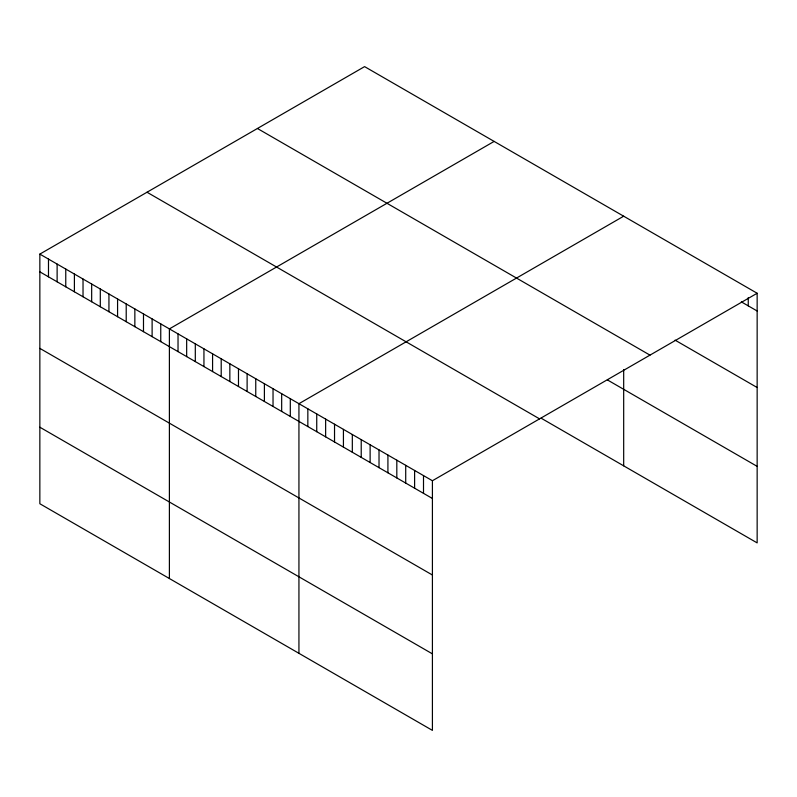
<?xml version="1.0" encoding="UTF-8"?>
<svg xmlns="http://www.w3.org/2000/svg" width="797" height="797" viewBox="0 0 797 797"><rect width="100%" height="100%" fill="white"/><g stroke="black" fill="none" stroke-linecap="round" stroke-linejoin="round"><path stroke-width="1.2" d="M39.85 254.104L432.412 480.74L432.412 730.381L39.85 503.744L39.85 254.104L364.588 66.619L757.15 293.256L757.15 542.896L541.153 418.196M494.14 141.408L169.392 328.892L169.392 578.532M623.682 216.196L298.935 403.69L298.935 653.331M432.412 480.74L757.15 293.256M741.33 301.864L757.15 310.989M675.089 340.15L757.15 387.521M257.431 128.486L649.983 355.133M607.364 379.89L757.15 466.365M147.017 192.236L539.569 418.873M39.85 271.837L432.412 498.484M39.85 348.369L432.412 575.006M39.85 427.212L432.412 653.859M748.253 297.58L748.253 305.859M623.682 369.599L623.682 465.837M423.506 475.61L423.506 493.343M414.609 470.469L414.609 488.202M405.713 465.338L405.713 483.072M396.816 460.198L396.816 477.931M387.92 455.057L387.92 472.79M379.023 449.926L379.023 467.66M370.127 444.786L370.127 462.519M361.22 439.645L361.22 457.388M352.324 434.514L352.324 452.248M343.427 429.374L343.427 447.107M334.531 424.233L334.531 441.976M325.634 419.102L325.634 436.836M316.738 413.962L316.738 431.695M307.841 408.821L307.841 426.564M290.307 398.699L290.307 416.433M281.67 393.718L281.67 411.451M273.032 388.727L273.032 406.46M264.395 383.746L264.395 401.479M255.757 378.754L255.757 396.488M247.12 373.773L247.12 391.506M238.482 368.782L238.482 386.515M229.845 363.801L229.845 381.534M221.207 358.809L221.207 376.553M212.58 353.828L212.58 371.561M203.942 348.837L203.942 366.58M195.305 343.856L195.305 361.589M186.667 338.864L186.667 356.608M178.03 333.883L178.03 351.616M160.755 323.911L160.755 341.644M152.117 318.92L152.117 336.663M143.49 313.938L143.49 331.672M134.852 308.947L134.852 326.69M126.215 303.966L126.215 321.699M117.577 298.975L117.577 316.718M108.94 293.993L108.94 311.727M100.302 289.002L100.302 306.745M91.665 284.021L91.665 301.754M83.027 279.03L83.027 296.773M74.4 274.048L74.4 291.782M65.762 269.057L65.762 286.8M57.125 264.076L57.125 281.809M48.487 259.085L48.487 276.828"/></g></svg>
